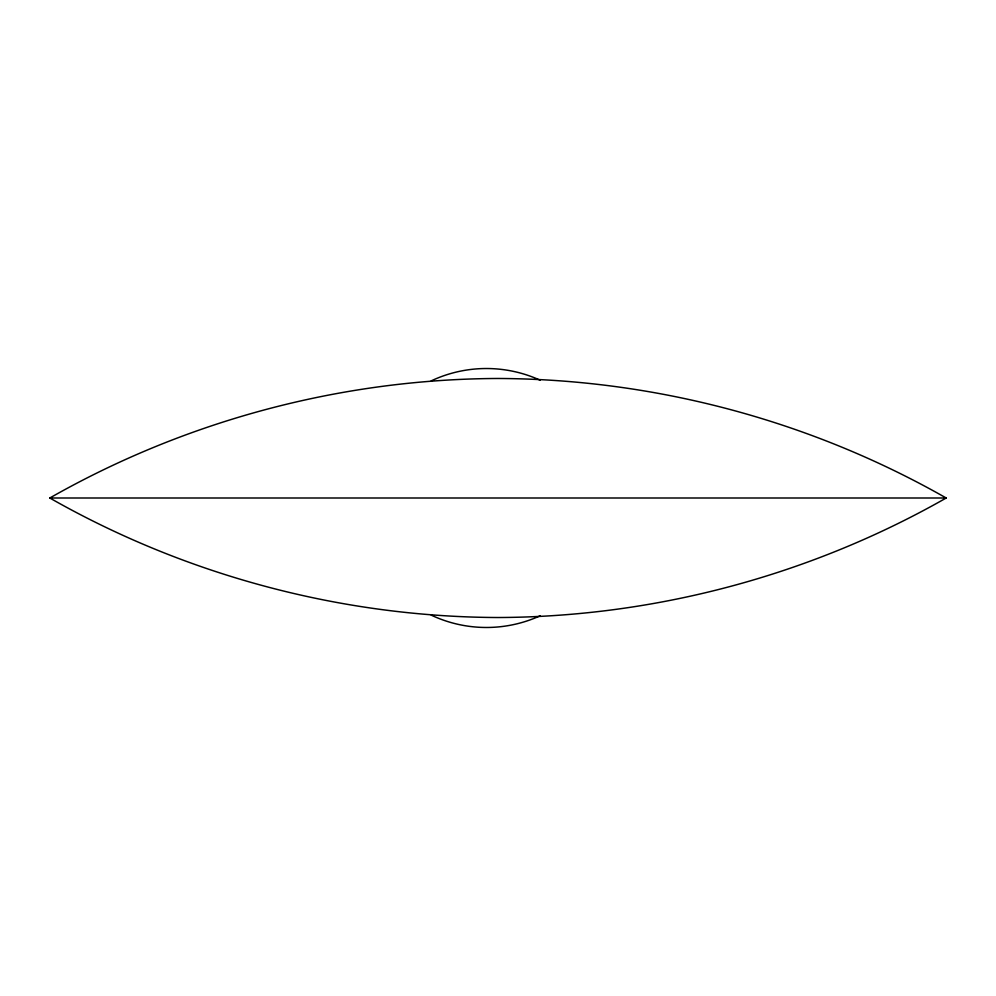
<?xml version="1.0" encoding="UTF-8"?>
<svg xmlns="http://www.w3.org/2000/svg" width="996" height="996" viewBox="0 0 996 996"><rect width="100%" height="100%" fill="white"/><g stroke="black" fill="none" stroke-linecap="round" stroke-linejoin="round"><path stroke-width="1.49" d="M49.8 498C185.816 420.561 341.491 379.053 498 378.48C654.509 379.053 810.184 420.561 946.2 498C810.184 575.439 654.509 616.947 498 617.52C341.491 616.947 185.816 575.439 49.8 498L946.2 498M540.218 615.765A129.48 129.48 0 0 1 431.193 615.117M431.193 380.883A129.48 129.48 0 0 1 540.218 380.235"/></g></svg>
